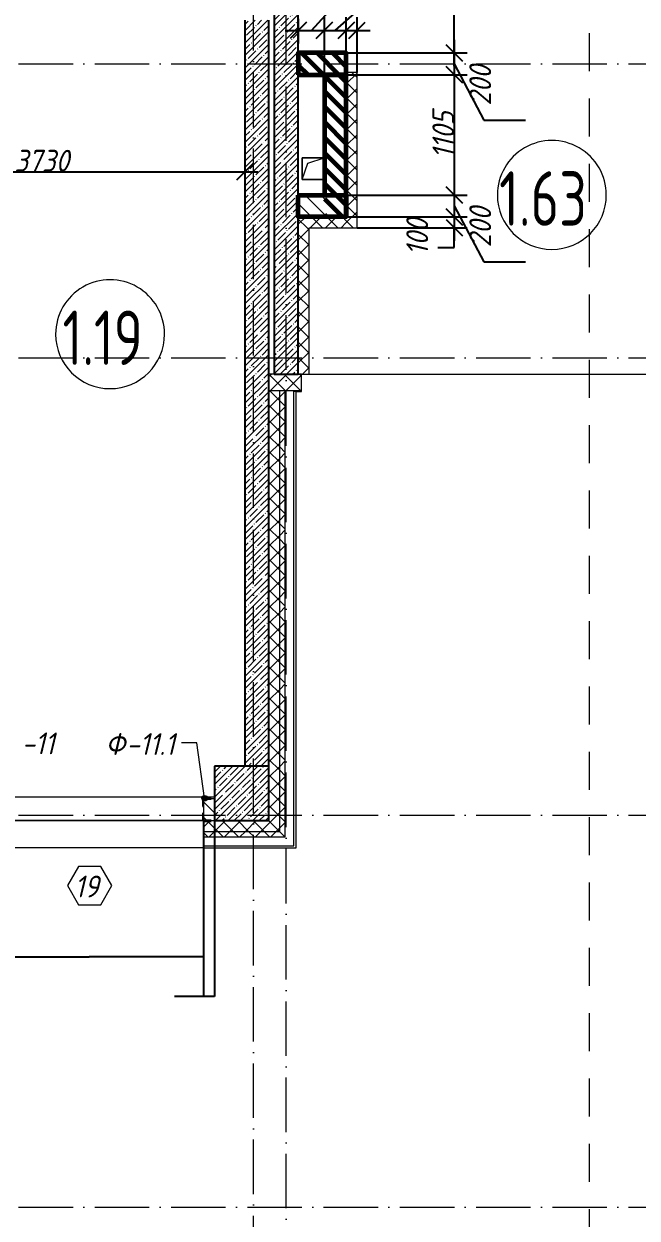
# Model space of a CAD drawing. Header units: millimetres. Extents: x 12986 to 523328, y -9759 to 30092.
# Drawn here: x 144448 to 150078, y -100 to 10867 of the extents above; entities that cross this region are included whole.
import ezdxf

# ---------------------------------------------------------------- set-up
doc = ezdxf.new("R2010")
doc.units = ezdxf.units.MM
doc.linetypes.add('01 Штриховая _4 мм_', pattern=[600, 350, -250])
doc.linetypes.add('50_200_ШТРИХ_1Т_ш5_п1_п1_', pattern=[700.0000000000001, 500.0000000000001, -100, 0, -100])
for name, color, linetype, lineweight in [('5) Блок ячеистый', 160, 'Continuous', 60), ('A-ANNO-DIMS', 7, 'Continuous', 9), ('A-AREA-IDEN', 7, 'Continuous', 9), ('A-FLOR', 7, 'Continuous', 9), ('A-GENM', 7, 'Continuous', 9), ('A-GENM-1', 7, 'Continuous', 25), ('A-GENM-IDEN', 7, 'Continuous', 9), ('A-GLAZ-IDEN', 7, 'Continuous', 9), ('A-WALL', 7, 'Continuous', 5), ('A-WALL-1', 7, 'Continuous', 25), ('A-WALL-10', 7, 'Continuous', 13), ('A-WALL-8', 7, 'Continuous', 9), ('A-WALL-FNSH-1', 7, 'Continuous', 9), ('A-WALL-FNSH-2', 7, 'Continuous', 5), ('A-WALL-PATT-1', 7, 'Continuous', 5), ('G-ANNO-SYMB-1', 7, '01 Штриховая _4 мм_', 9), ('I-WALL', 7, 'Continuous', 5), ('S-COLS', 7, 'Continuous', 9), ('S-COLS-1', 7, 'Continuous', 5), ('S-COLS-2', 7, 'Continuous', 25), ('Оси-2', 7, '50_200_ШТРИХ_1Т_ш5_п1_п1_', 9)]:
    doc.layers.add(name, color=color, linetype=linetype, lineweight=lineweight)
for name, color, linetype, lineweight, true_color in [('A-WALL-2', 7, 'Continuous', 13, 0x000000), ('A-WALL-3', 7, 'Continuous', 5, 0x000000), ('A-WALL-PATT-2', 7, 'Continuous', 5, 0xce0000)]:
    doc.layers.add(name, color=color, linetype=linetype, lineweight=lineweight, true_color=true_color)
doc.styles.add('ISOCPEUR_I_3', font='isocpeui.ttf', dxfattribs={"width": 0.9, "height": 200})
doc.styles.add('СПДС', font='ГОСТ тип А.ttf', dxfattribs={"width": 0.9})
doc.dimstyles.new('ISO-2_0_0_9К_СРЕДНИЙ_1', dxfattribs={"dimscale": 304.8, "dimtxt": 199.196235162063, "dimasz": 0.4921259842519685, "dimexe": 0.3937007874015748, "dimexo": 0, "dimgap": 0, "dimtad": 1, "dimdec": 0, "dimzin": 0, "dimdsep": 46, "dimtxsty": 'ISOCPEUR_I_3', "dimblk1": 'OBLIQUE', "dimblk2": 'OBLIQUE', "dimsah": 1, "dimcen": 0.09, "dimdle": 0.3937007874015748, "dimazin": 0, "dimtfac": 1, "dimtdec": 4, "dimtix": 1, "dimtmove": 2, "dimatfit": 3, "dimfxl": 1, "dimtvp": 1, "dimtolj": 1, "dimtzin": 0, "dimarcsym": 2})
doc.dimstyles.new('ISO-2_0_0_9К_СРЕДНИЙ_6', dxfattribs={"dimscale": 304.8, "dimtxt": 199.196235162063, "dimasz": 0.4921259842519685, "dimexe": 0.3937007874015748, "dimexo": 0, "dimgap": 0, "dimtad": 1, "dimdec": 0, "dimzin": 0, "dimdsep": 46, "dimtxsty": 'ISOCPEUR_I_3', "dimblk1": 'OBLIQUE', "dimblk2": 'OBLIQUE', "dimsah": 1, "dimcen": 0.09, "dimdle": 0.3937007874015748, "dimazin": 0, "dimtfac": 1, "dimtdec": 4, "dimtix": 1, "dimtmove": 1, "dimatfit": 3, "dimfxl": 1, "dimtvp": 1, "dimtolj": 1, "dimtzin": 0, "dimarcsym": 2})
doc.dimstyles.new('ISO-2_0_0_9К_СРЕДНИЙ_7', dxfattribs={"dimscale": 304.8, "dimtxt": 199.196235162063, "dimasz": 0.4921259842519685, "dimexe": 0.3937007874015748, "dimexo": 0, "dimgap": 0, "dimtad": 1, "dimdec": 0, "dimzin": 0, "dimdsep": 46, "dimtxsty": 'ISOCPEUR_I_3', "dimblk1": 'OBLIQUE', "dimblk2": 'OBLIQUE', "dimsah": 1, "dimcen": 0.09, "dimdle": 0.3937007874015748, "dimazin": 0, "dimtfac": 1, "dimtdec": 4, "dimtix": 1, "dimtmove": 0, "dimatfit": 3, "dimfxl": 1, "dimtvp": 1, "dimtolj": 1, "dimtzin": 0, "dimarcsym": 2})
doc.dimstyles.get("Standard").update_dxf_attribs({"dimtxt": 0.18, "dimasz": 0.18, "dimexe": 0.18, "dimexo": 0.0625, "dimgap": 0.09, "dimtad": 0, "dimtih": 1, "dimtoh": 1, "dimdec": 4, "dimzin": 0, "dimdsep": 46, "dimtxsty": 'Standard', "dimcen": 0.09, "dimadec": 0, "dimazin": 0, "dimtfac": 1, "dimtdec": 4, "dimtofl": 0, "dimtmove": 0, "dimatfit": 3, "dimfxl": 1, "dimtolj": 1, "dimtzin": 0, "dimarcsym": 0})
pattern_1 = [(45, (61996.89328478048, 0), (-70.71067811865476, 70.71067811865476), []), (135, (61996.89328478048, 0), (-70.71067811865476, -70.71067811865474), [])]
pattern_2 = [(45, (61996.89328478048, 0), (-57.02462636878913, 57.02462636878913), []), (45, (62053.91828478048, 0), (-57.02462636878913, 57.02462636878913), [100.806, -20.161, 3.353, -16.808])]
pattern_3 = [(135, (61996.89328478048, 0), (-70.71067811865476, -70.71067811865474), [])]

# ---------------------------------------------------------------- blocks, each defined once
blk = doc.blocks.new('BSC_Колонна _Прямоугольная - 500х500-V37-АР1_Кладочный план 1 этажа')
at = {"layer": 'S-COLS-1'}
h = blk.add_hatch(dxfattribs=at)
h.set_pattern_fill('FP_64', color=256, style=0, pattern_type=2)
h.set_pattern_definition([(45, (-84450, -3800), (-57.02462636878913, 57.02462636878913), []), (45, (-84392.975, -3800), (-57.02462636878913, 57.02462636878913), [100.806, -20.161, 3.353, -16.808])])
h.paths.add_polyline_path([(-249.9999999998912, -250.0000000000038), (250.0000000000991, -249.9999999999951), (250.0000000000991, 250.0000000000038), (-249.9999999998912, 250.0000000000038)], flags=0)
at = {"layer": 'S-COLS-2'}
for p, q in [((250.0000000000001, 250), (-250.0000000000001, 249.9999999999993)), ((-250.0000000000001, 249.9999999999993), (-249.9999999999954, -249.9999999999999)), ((249.9999999999998, -249.999999999992), (250.0000000000001, 250)), ((-249.9999999999954, -249.9999999999999), (249.9999999999998, -249.999999999992))]:
    blk.add_line(p, q, dxfattribs=at)
blk = doc.blocks.new('AR_Отверстие прямоугольное _в плите_ - AR_Отверстие прямоугольное _в плите_-24484673-АР1_Кладочный план 1 этажа')
at = {"layer": 'A-GENM'}
for p, q in [((100.0000000000036, 100.0000000000069), (-99.99999999999636, 100.0000000000069)), ((-99.99999999999636, 100.0000000000069), (-99.99999999999636, -99.99999999999307)), ((-99.99999999999636, -99.99999999999307), (-49.99999999999636, 50.00000000000691)), ((-49.99999999999636, 50.00000000000691), (100.0000000000036, 100.0000000000069)), ((100.0000000000036, -99.99999999999307), (100.0000000000036, 100.0000000000069)), ((-99.99999999999636, -99.99999999999307), (100.0000000000036, -99.99999999999307))]:
    blk.add_line(p, q, dxfattribs=at)
blk = doc.blocks.new('Фахверк_СКБ_Уголок - Ф-11_1_200х2500h_крепления в одну сторону-26914097-АР1_Кладочный план 1 этажа')
at = {"layer": 'A-GENM-1'}
for p, q in [((199.9999999999932, 156.0000000000034), (124.9999999999923, 156.0000000000034)), ((124.9999999999923, 156.0000000000034), (124.9999999999923, 81.00000000000361)), ((130.9999999999933, 81.00000000000361), (130.9999999999933, 150.0000000000029)), ((130.9999999999933, 150.0000000000029), (199.9999999999932, 150.0000000000029)), ((199.9999999999932, 150.0000000000029), (199.9999999999932, 156.0000000000034)), ((124.9999999999923, 81.00000000000361), (130.9999999999933, 81.00000000000361)), ((130.9999999999926, 19.00000000000922), (124.9999999999923, 19.00000000000922)), ((124.9999999999923, 19.00000000000922), (124.9999999999923, -55.99999999999103)), ((130.9999999999926, -49.99999999999053), (130.9999999999926, 19.00000000000922)), ((124.9999999999923, -55.99999999999103), (199.9999999999924, -55.99999999999103)), ((199.9999999999924, -49.99999999999053), (130.9999999999926, -49.99999999999053)), ((199.9999999999924, -55.99999999999103), (199.9999999999924, -49.99999999999053))]:
    blk.add_line(p, q, dxfattribs=at)
blk = doc.blocks.new('AAR_СКБ_Марка_Окна_Перемычка и проем - Марка проема-25443838-АР1_Кладочный план 1 этажа')
at = {"layer": 'A-GLAZ-IDEN'}
for p, q in [((-0.9678758116687644, -0.9840735043145652), (-1.985527685054408, -2.746698253436142)), ((1.067427935102521, -0.9840735043145681), (-0.9678758116687641, -0.9840735043145654)), ((2.085079808488153, -2.746698253436158), (1.067427935102521, -0.9840735043145679)), ((-1.985527685054408, -2.74669825343614), (-0.967875811668773, -4.509323002557723)), ((1.067427935102504, -4.50932300255773), (2.085079808488153, -2.746698253436157)), ((-0.9678758116687729, -4.509323002557723), (1.067427935102504, -4.50932300255773))]:
    blk.add_line(p, q, dxfattribs=at)
blk = doc.blocks.new('DIMBLOCK331-АР1_Кладочный план 1 этажа')
at = {"layer": 'A-ANNO-DIMS', "color": 0, "lineweight": -2, "transparency": 16777216}
for p, q in [((143996.8933002352, 3568.199319229058), (143996.8933002352, 2300.622757900495)), ((146096.8933002352, 3546.889385140331), (146096.8933002352, 2300.622757900495)), ((143997.0733002351, 2300.802757900495), (145046.2033002352, 2300.802757900495)), ((146096.7133002352, 2300.802757900495), (145047.5833002352, 2300.802757900495))]:
    blk.add_line(p, q, dxfattribs=at)
at = {"layer": 'A-ANNO-DIMS', "color": 0, "transparency": 16777216}
for points in [[(143997.0733002351, 2300.832757900495), (143997.0733002351, 2300.772757900495), (143996.8933002352, 2300.802757900495)], [(146096.7133002352, 2300.832757900495), (146096.7133002352, 2300.772757900495), (146096.8933002352, 2300.802757900495)]]:
    blk.add_solid(points, dxfattribs=at)
at = {"layer": 'Defpoints', "color": 0, "transparency": 16777216}
for p in [(143996.8933002352, 3568.261819229058), (146096.8933002352, 3546.951885140331), (146096.8933002352, 2300.802757900495)]:
    blk.add_point(p, dxfattribs=at)
at = {"layer": 'A-ANNO-DIMS', "color": 0, "transparency": 16777216, "insert": (145046.8933002352, 2300.802757900495), "char_height": 0.18, "width": 560.8140159178082, "attachment_point": 5}
blk.add_mtext('\\A1;2100.0000', dxfattribs=at)
blk = doc.blocks.new('DIMBLOCK332-АР1_Кладочный план 1 этажа')
at = {"layer": 'A-ANNO-DIMS', "color": 0, "lineweight": -2, "transparency": 16777216}
for p, q in [((146096.8933002352, 3546.889385140331), (146096.8933002352, 1936.190866463575)), ((146196.8932319559, 3549.93746527833), (146196.8932319559, 1936.190866463575)), ((146096.8933002352, 1936.370866463575), (145830.9153588933, 1936.370866463575)), ((146196.7132319559, 1936.370866463575), (146097.0733002351, 1936.370866463575))]:
    blk.add_line(p, q, dxfattribs=at)
at = {"layer": 'A-ANNO-DIMS', "color": 0, "transparency": 16777216}
for points in [[(146097.0733002351, 1936.400866463575), (146097.0733002351, 1936.340866463575), (146096.8933002352, 1936.370866463575)], [(146196.7132319559, 1936.400866463575), (146196.7132319559, 1936.340866463575), (146196.8932319559, 1936.370866463575)]]:
    blk.add_solid(points, dxfattribs=at)
at = {"layer": 'Defpoints', "color": 0, "transparency": 16777216}
for p in [(146096.8933002352, 3546.951885140331), (146196.8932319559, 3549.99996527833), (146196.8932319559, 1936.370866463575)]:
    blk.add_point(p, dxfattribs=at)
at = {"layer": 'A-ANNO-DIMS', "color": 0, "transparency": 16777216, "insert": (145625.7261481692, 1936.490866463575), "char_height": 0.18, "width": 409.1184214482371, "attachment_point": 1, "line_spacing_factor": 1.149209049011902}
blk.add_mtext('\\A1;99.9999', dxfattribs=at)
blk = doc.blocks.new('_Oblique')
at = {"color": 0, "linetype": 'ByBlock', "lineweight": -2}
blk.add_line((-0.5, -0.5), (0.5, 0.5), dxfattribs=at)
blk = doc.blocks.new('DIMBLOCK774-АР1_Кладочный план 1 этажа')
at = {"layer": 'A-ANNO-DIMS', "color": 0, "lineweight": -2, "transparency": 16777216}
for p, q in [((142746.893253198, 9615.568556127322), (142746.893253198, 9389.502538949342)), ((146476.8932834998, 9615.568556127311), (146476.8932834998, 9389.502538949342)), ((142626.893253198, 9509.502538949342), (146596.8932834998, 9509.502538949342))]:
    blk.add_line(p, q, dxfattribs=at)
at = {"layer": 'Defpoints', "color": 0, "transparency": 16777216}
for p in [(142746.893253198, 9615.568556127322), (146476.8932834998, 9615.568556127311), (146476.8932834998, 9509.502538949342)]:
    blk.add_point(p, dxfattribs=at)
at = {"layer": 'A-ANNO-DIMS', "color": 0, "lineweight": -2, "transparency": 16777216, "xscale": 150, "yscale": 150, "zscale": 150, "rotation": 180}
blk.add_blockref('_Oblique', (142746.893253198, 9509.502538949342), dxfattribs=at)
at = {"layer": 'A-ANNO-DIMS', "color": 0, "lineweight": -2, "transparency": 16777216, "xscale": 150, "yscale": 150, "zscale": 150}
blk.add_blockref('_Oblique', (146476.8932834998, 9509.502538949342), dxfattribs=at)
at = {"layer": 'A-ANNO-DIMS', "color": 0, "transparency": 16777216, "insert": (144611.8932683489, 9610.79041773722), "char_height": 200, "width": 606.7823778782843, "attachment_point": 5, "style": 'ISOCPEUR_I_3'}
blk.add_mtext('\\A1;3730', dxfattribs=at)
blk = doc.blocks.new('DIMBLOCK830-АР1_Кладочный план 1 этажа')
at = {"layer": 'A-ANNO-DIMS', "color": 0, "lineweight": -2, "transparency": 16777216}
for p, q in [((147086.8932841409, 10807.79146484375), (147849.1549266209, 11638.45795259822)), ((147849.1549266209, 11638.45795259822), (148250.0640175299, 11638.45795259822)), ((146966.8932834999, 10913.85748202173), (146966.8932834999, 10687.79146484375)), ((147206.8932847819, 10400.00000533565), (147206.8932847819, 10927.79146484375)), ((146846.8932834999, 10807.79146484375), (147326.8932847819, 10807.79146484375))]:
    blk.add_line(p, q, dxfattribs=at)
at = {"layer": 'Defpoints', "color": 0, "transparency": 16777216}
for p in [(146966.8932834999, 10913.85748202173), (147206.8932847819, 10807.79146484375), (147206.8932847819, 10400.00000533565)]:
    blk.add_point(p, dxfattribs=at)
at = {"layer": 'A-ANNO-DIMS', "color": 0, "lineweight": -2, "transparency": 16777216, "xscale": 150, "yscale": 150, "zscale": 150, "rotation": 180}
blk.add_blockref('_Oblique', (146966.8932834999, 10807.79146484375), dxfattribs=at)
at = {"layer": 'A-ANNO-DIMS', "color": 0, "lineweight": -2, "transparency": 16777216, "xscale": 150, "yscale": 150, "zscale": 150}
blk.add_blockref('_Oblique', (147206.8932847819, 10807.79146484375), dxfattribs=at)
at = {"layer": 'A-ANNO-DIMS', "color": 0, "transparency": 16777216, "insert": (147849.1549266209, 11905.12461926489), "char_height": 200, "width": 473.4741281929036, "attachment_point": 1, "line_spacing_factor": 1.149209049011902, "style": 'ISOCPEUR_I_3'}
blk.add_mtext('\\A1;240', dxfattribs=at)
blk = doc.blocks.new('DIMBLOCK831-АР1_Кладочный план 1 этажа')
at = {"layer": 'A-ANNO-DIMS', "color": 0, "lineweight": -2, "transparency": 16777216}
for p, q in [((147306.8932847819, 10807.79146484375), (147848.3904200745, 11286.37383359412)), ((147848.3904200745, 11286.37383359412), (148230.7540564381, 11286.37383359412)), ((147206.8932847819, 10400.00000533565), (147206.8932847819, 10927.79146484375)), ((147406.8932847819, 10600.00000533565), (147406.8932847819, 10927.79146484375)), ((147086.8932847819, 10807.79146484375), (147526.8932847819, 10807.79146484375))]:
    blk.add_line(p, q, dxfattribs=at)
at = {"layer": 'Defpoints', "color": 0, "transparency": 16777216}
for p in [(147406.8932847819, 10807.79146484375), (147406.8932847819, 10600.00000533565), (147206.8932847819, 10400.00000533565)]:
    blk.add_point(p, dxfattribs=at)
at = {"layer": 'A-ANNO-DIMS', "color": 0, "lineweight": -2, "transparency": 16777216, "xscale": 150, "yscale": 150, "zscale": 150, "rotation": 180}
blk.add_blockref('_Oblique', (147206.8932847819, 10807.79146484375), dxfattribs=at)
at = {"layer": 'A-ANNO-DIMS', "color": 0, "lineweight": -2, "transparency": 16777216, "xscale": 150, "yscale": 150, "zscale": 150}
blk.add_blockref('_Oblique', (147406.8932847819, 10807.79146484375), dxfattribs=at)
at = {"layer": 'A-ANNO-DIMS', "color": 0, "transparency": 16777216, "insert": (147848.3904200745, 11553.04050026079), "char_height": 200, "width": 455.0867834087132, "attachment_point": 1, "line_spacing_factor": 1.149209049011902, "style": 'ISOCPEUR_I_3'}
blk.add_mtext('\\A1;200', dxfattribs=at)
blk = doc.blocks.new('DIMBLOCK832-АР1_Кладочный план 1 этажа')
at = {"layer": 'A-ANNO-DIMS', "color": 0, "lineweight": -2, "transparency": 16777216}
for p, q in [((147406.8932847819, 10600.00000533565), (147406.8932847819, 10927.79146484375)), ((147506.8932847819, 10422.00000533564), (147506.8932847819, 10927.79146484375)), ((147286.8932847819, 10807.79146484375), (147626.8932847819, 10807.79146484375))]:
    blk.add_line(p, q, dxfattribs=at)
at = {"layer": 'Defpoints', "color": 0, "transparency": 16777216}
for p in [(147506.8932847819, 10807.79146484375), (147406.8932847819, 10600.00000533565), (147506.8932847819, 10422.00000533564)]:
    blk.add_point(p, dxfattribs=at)
at = {"layer": 'A-ANNO-DIMS', "color": 0, "lineweight": -2, "transparency": 16777216, "xscale": 150, "yscale": 150, "zscale": 150, "rotation": 180}
blk.add_blockref('_Oblique', (147406.8932847819, 10807.79146484375), dxfattribs=at)
at = {"layer": 'A-ANNO-DIMS', "color": 0, "lineweight": -2, "transparency": 16777216, "xscale": 150, "yscale": 150, "zscale": 150}
blk.add_blockref('_Oblique', (147506.8932847819, 10807.79146484375), dxfattribs=at)
at = {"layer": 'A-ANNO-DIMS', "color": 0, "transparency": 16777216, "insert": (147559.4822237541, 11202.41594745772), "char_height": 200, "width": 409.1184214482371, "attachment_point": 1, "line_spacing_factor": 1.149209049011902, "style": 'ISOCPEUR_I_3'}
blk.add_mtext('\\A1;100', dxfattribs=at)
blk = doc.blocks.new('DIMBLOCK833-АР1_Кладочный план 1 этажа')
at = {"layer": 'A-ANNO-DIMS', "color": 0, "lineweight": -2, "transparency": 16777216}
for p, q in [((148398.469100418, 11669.99999758273), (148398.469100418, 11373.58825638632)), ((146966.8932835, 11549.99999758273), (148518.469100418, 11549.99999758273)), ((148398.469100418, 10480.00000533565), (148398.469100418, 11009.9064382045)), ((147406.893284782, 10600.00000533565), (148518.469100418, 10600.00000533565))]:
    blk.add_line(p, q, dxfattribs=at)
at = {"layer": 'Defpoints', "color": 0, "transparency": 16777216}
for p in [(146966.8932835, 11549.99999758273), (147406.893284782, 10600.00000533565), (148398.469100418, 10600.00000533565)]:
    blk.add_point(p, dxfattribs=at)
at = {"layer": 'A-ANNO-DIMS', "color": 0, "lineweight": -2, "transparency": 16777216, "xscale": 150, "yscale": 150, "zscale": 150}
for p, rotation in [((148398.469100418, 11549.99999758273), 90), ((148398.469100418, 10600.00000533565), 270)]:
    blk.add_blockref('_Oblique', p, dxfattribs=dict(at, rotation=rotation))
at = {"layer": 'A-ANNO-DIMS', "color": 0, "transparency": 16777216, "insert": (148137.1779511317, 10964.20395559101), "char_height": 200, "width": 455.0867834087132, "attachment_point": 1, "rotation": 89.99999999999991, "line_spacing_factor": 1.149209049011902, "style": 'ISOCPEUR_I_3'}
blk.add_mtext('\\A1;950', dxfattribs=at)
blk = doc.blocks.new('DIMBLOCK834-АР1_Кладочный план 1 этажа')
at = {"layer": 'A-ANNO-DIMS', "color": 0, "lineweight": -2, "transparency": 16777216}
for p, q in [((148398.469100418, 10720.00000533565), (148398.469100418, 10280.00000533565)), ((147406.893284782, 10600.00000533565), (148518.469100418, 10600.00000533565)), ((148398.469100418, 10500.00000533565), (148671.0505776117, 9983.587145578904)), ((147406.893284782, 10400.00000533565), (148518.469100418, 10400.00000533565)), ((148671.0505776117, 9983.587145578904), (149053.4142139754, 9983.587145578904))]:
    blk.add_line(p, q, dxfattribs=at)
at = {"layer": 'Defpoints', "color": 0, "transparency": 16777216}
for p in [(147406.893284782, 10600.00000533565), (147406.893284782, 10400.00000533565), (148398.469100418, 10400.00000533565)]:
    blk.add_point(p, dxfattribs=at)
at = {"layer": 'A-ANNO-DIMS', "color": 0, "lineweight": -2, "transparency": 16777216, "xscale": 150, "yscale": 150, "zscale": 150}
for p, rotation in [((148398.469100418, 10600.00000533565), 90), ((148398.469100418, 10400.00000533565), 270)]:
    blk.add_blockref('_Oblique', p, dxfattribs=dict(at, rotation=rotation))
at = {"layer": 'A-ANNO-DIMS', "color": 0, "transparency": 16777216, "insert": (148537.7172442784, 10116.92047891219), "char_height": 200, "width": 455.0867834087132, "attachment_point": 1, "rotation": 89.99999999999991, "line_spacing_factor": 1.149209049011902, "style": 'ISOCPEUR_I_3'}
blk.add_mtext('\\A1;200', dxfattribs=at)
blk = doc.blocks.new('DIMBLOCK835-АР1_Кладочный план 1 этажа')
at = {"layer": 'A-ANNO-DIMS', "color": 0, "lineweight": -2, "transparency": 16777216}
for p, q in [((148398.469100418, 10520.00000533565), (148398.469100418, 9175.000005335274)), ((147406.893284782, 10400.00000533565), (148518.469100418, 10400.00000533565)), ((147206.8932847819, 9295.000005335274), (148518.469100418, 9295.000005335274))]:
    blk.add_line(p, q, dxfattribs=at)
at = {"layer": 'Defpoints', "color": 0, "transparency": 16777216}
for p in [(147406.893284782, 10400.00000533565), (147206.8932847819, 9295.000005335274), (148398.469100418, 9295.000005335274)]:
    blk.add_point(p, dxfattribs=at)
at = {"layer": 'A-ANNO-DIMS', "color": 0, "lineweight": -2, "transparency": 16777216, "xscale": 150, "yscale": 150, "zscale": 150}
for p, rotation in [((148398.469100418, 10400.00000533565), 90), ((148398.469100418, 9295.000005335274), 270)]:
    blk.add_blockref('_Oblique', p, dxfattribs=dict(at, rotation=rotation))
at = {"layer": 'A-ANNO-DIMS', "color": 0, "transparency": 16777216, "insert": (148298.469100418, 9847.50000533542), "char_height": 200, "width": 514.845653957332, "attachment_point": 5, "rotation": 90, "style": 'ISOCPEUR_I_3'}
blk.add_mtext('\\A1;1105', dxfattribs=at)
blk = doc.blocks.new('DIMBLOCK836-АР1_Кладочный план 1 этажа')
at = {"layer": 'A-ANNO-DIMS', "color": 0, "lineweight": -2, "transparency": 16777216}
for p, q in [((148398.469100418, 9415.000005335274), (148398.469100418, 8975.00000533526)), ((147206.8932847819, 9295.000005335274), (148518.469100418, 9295.000005335274)), ((148398.469100418, 9195.000005335267), (148671.0505776117, 8681.662567141377)), ((147406.893284782, 9095.00000533526), (148518.469100418, 9095.00000533526)), ((148671.0505776117, 8681.662567141377), (149053.4142139754, 8681.662567141377))]:
    blk.add_line(p, q, dxfattribs=at)
at = {"layer": 'Defpoints', "color": 0, "transparency": 16777216}
for p in [(147206.8932847819, 9295.000005335274), (147406.893284782, 9095.00000533526), (148398.469100418, 9095.00000533526)]:
    blk.add_point(p, dxfattribs=at)
at = {"layer": 'A-ANNO-DIMS', "color": 0, "lineweight": -2, "transparency": 16777216, "xscale": 150, "yscale": 150, "zscale": 150}
for p, rotation in [((148398.469100418, 9295.000005335274), 90), ((148398.469100418, 9095.00000533526), 270)]:
    blk.add_blockref('_Oblique', p, dxfattribs=dict(at, rotation=rotation))
at = {"layer": 'A-ANNO-DIMS', "color": 0, "transparency": 16777216, "insert": (148537.7172442784, 8814.995900474667), "char_height": 200, "width": 455.0867834087132, "attachment_point": 1, "rotation": 89.99999999999991, "line_spacing_factor": 1.149209049011902, "style": 'ISOCPEUR_I_3'}
blk.add_mtext('\\A1;200', dxfattribs=at)
blk = doc.blocks.new('DIMBLOCK837-АР1_Кладочный план 1 этажа')
at = {"layer": 'A-ANNO-DIMS', "color": 0, "lineweight": -2, "transparency": 16777216}
for p, q in [((148398.469100418, 9215.00000533526), (148398.469100418, 8875.000005335258)), ((147406.893284782, 9095.00000533526), (148518.469100418, 9095.00000533526)), ((147506.893284782, 8995.000005335258), (148518.469100418, 8995.000005335258)), ((148398.469100418, 8813.114822913749), (148398.469100418, 8995.000005335258)), ((148248.469100418, 8813.114822913749), (148398.469100418, 8813.114822913749))]:
    blk.add_line(p, q, dxfattribs=at)
at = {"layer": 'Defpoints', "color": 0, "transparency": 16777216}
for p in [(147406.893284782, 9095.00000533526), (147506.893284782, 8995.000005335258), (148398.469100418, 8995.000005335258)]:
    blk.add_point(p, dxfattribs=at)
at = {"layer": 'A-ANNO-DIMS', "color": 0, "lineweight": -2, "transparency": 16777216, "xscale": 150, "yscale": 150, "zscale": 150}
for p, rotation in [((148398.469100418, 9095.00000533526), 90), ((148398.469100418, 8995.000005335258), 270)]:
    blk.add_blockref('_Oblique', p, dxfattribs=dict(at, rotation=rotation))
at = {"layer": 'A-ANNO-DIMS', "color": 0, "transparency": 16777216, "insert": (147959.272130721, 8741.88894552292), "char_height": 200, "width": 409.1184214482371, "attachment_point": 1, "rotation": 89.99999999999991, "line_spacing_factor": 1.149209049011902, "style": 'ISOCPEUR_I_3'}
blk.add_mtext('\\A1;100', dxfattribs=at)
blk = doc.blocks.new('Марка_Помещения - Номер-25198446-Объем проектирования 1 этажа')
at = {"layer": 'A-AREA-IDEN'}
for centre, start, end in [((0, 2.864814117636069e-16), 359.9999999999996, 179.9999999999998), ((0, 2.210955402474149e-17), 179.9999999999998, 359.9999999999993)]:
    blk.add_arc(centre, 2.500000000000002, start, end, dxfattribs=at)

msp = doc.modelspace()

# ---------------------------------------------------------------- hatches: boundary and pattern name
at = {"layer": '5) Блок ячеистый'}
h = msp.add_hatch(dxfattribs=at)
h.set_pattern_fill('FP_3', color=256, style=0, pattern_type=2)
h.set_pattern_definition(pattern_3)
h.paths.add_polyline_path([(147206.893284782, 10400.00000533561), (147406.893284782, 10400.00000533565), (147406.893284782, 10600.00000533567), (146966.8932835, 10600.00000533567), (146966.8932835, 10400.00000533565)], flags=0)
h = msp.add_hatch(dxfattribs=at)
h.set_pattern_fill('FP_3', color=256, style=0, pattern_type=2)
h.set_pattern_definition(pattern_3)
h.paths.add_polyline_path([(147406.893284782, 9095.000005335263), (147406.893284782, 10400.00000533565), (147206.893284782, 10400.00000533565), (147206.893284782, 9095.000005335263)], flags=0)
at = {"layer": 'A-GENM-IDEN'}
h = msp.add_hatch(color=256, dxfattribs=at)
edge = h.paths.add_edge_path(flags=0)
edge.add_arc((146107.5599669018, 3755.999885141712), 24.99999999999678, 0, 360)
at = {"layer": 'A-WALL-PATT-1'}
h = msp.add_hatch(dxfattribs=at)
h.set_pattern_fill('FP_1', color=256, style=0, pattern_type=2)
h.set_pattern_definition(pattern_2)
h.paths.add_polyline_path([(146746.8932835, 7650.000000000176), (146966.8932835, 7650.000000000176), (146966.8932835, 11549.99999758275), (146746.8932835, 11549.99999758275), (146746.8932835, 8709.768271303836)], flags=0)
h = msp.add_hatch(dxfattribs=at)
h.set_pattern_fill('FP_1', color=256, style=0, pattern_type=2)
h.set_pattern_definition(pattern_2)
h.paths.add_polyline_path([(146476.8932834999, 4049.999965278344), (146696.893231956, 4049.999965278344), (146696.8932834999, 10899.99999758272), (146476.8932834999, 10899.99999758272), (146476.8932834999, 4432.172179668429)], flags=0)
h = msp.add_hatch(dxfattribs=at)
h.set_pattern_fill('FP_2', color=256, style=0, pattern_type=2)
h.set_pattern_definition(pattern_1)
h.paths.add_polyline_path([(147406.893284782, 8995.00000533525), (147506.893284782, 8995.00000533525), (147506.893284782, 10422.00000533564), (147406.893284782, 10422.00000533564), (147406.893284782, 9095.000005335263)], flags=0)
h = msp.add_hatch(dxfattribs=at)
h.set_pattern_fill('FP_2', color=256, style=0, pattern_type=2)
h.set_pattern_definition(pattern_1)
h.paths.add_polyline_path([(147066.8932835, 8995.000005335216), (147406.893284782, 8995.00000533525), (147406.893284782, 9095.000005335263), (146966.8932835, 9095.000005335263), (146966.8932835, 8995.00000533525)], flags=0)
h = msp.add_hatch(dxfattribs=at)
h.set_pattern_fill('FP_2', color=256, style=0, pattern_type=2)
h.set_pattern_definition(pattern_1)
h.paths.add_polyline_path([(146966.8932835, 7650.000000000176), (147066.8932835, 7650.000000000176), (147066.8932835, 8995.00000533525), (146966.8932835, 8995.00000533525), (146966.8932835, 8709.768271303836)], flags=0)
h = msp.add_hatch(dxfattribs=at)
h.set_pattern_fill('FP_2', color=256, style=0, pattern_type=2)
h.set_pattern_definition(pattern_1)
h.paths.add_polyline_path([(146996.8932847818, 7499.999999997437), (146996.8932847818, 7649.999999997433), (146704.8932835, 7649.999999997433), (146704.8932835, 7499.999999997468), (146926.8932834999, 7499.999999997437)], flags=0)
h = msp.add_hatch(dxfattribs=at)
h.set_pattern_fill('FP_2', color=256, style=0, pattern_type=2)
h.set_pattern_definition(pattern_1)
h.paths.add_polyline_path([(146696.8932834999, 3549.999885141712), (146796.8932834999, 3549.999885141712), (146796.8932834999, 7499.999999997468), (146696.8932835, 7499.999999997468), (146696.8932834999, 4049.999885141728)], flags=0)
h = msp.add_hatch(dxfattribs=at)
h.set_pattern_fill('FP_2', color=256, style=0, pattern_type=2)
h.set_pattern_definition(pattern_1)
h.paths.add_polyline_path([(146796.8932834999, 3449.999885141743), (146846.8932834999, 3449.999885141778), (146846.8932834999, 7499.999999997468), (146796.8932834999, 7499.999999997468), (146796.8932834999, 3549.999885141712)], flags=0)
h = msp.add_hatch(dxfattribs=at)
h.set_pattern_fill('FP_2', color=256, style=0, pattern_type=2)
h.set_pattern_definition(pattern_1)
h.paths.add_polyline_path([(146796.8932834999, 3449.999885141743), (146796.8932834999, 3549.999885141712), (146165.8933002352, 3549.999885141712), (146165.8933002352, 3543.999885141722), (146096.8933002352, 3543.999885141722), (146096.8933002353, 3449.999885141743), (146793.7585921914, 3449.999885141743)], flags=0)
h.paths.add_polyline_path([(139076.8932779584, 3449.999885141743), (139076.371538828, 3543.999885141756), (139007.8932779584, 3543.999885141756), (139007.8932779584, 3549.999885141746), (137926.8932777582, 3549.999885141781), (137926.8932777582, 3449.999885141778), (139007.8932779584, 3449.999885141743)], flags=0)
h.paths.add_polyline_path([(139976.8932779584, 3449.999885141743), (141177.3688574555, 3449.999885141743), (141176.8471183251, 3543.999885141756), (141108.3688574555, 3544.252163057398), (141108.3688574555, 3549.999885141746), (140045.8932779584, 3549.999885141746), (140045.8932779584, 3543.999885141748), (139976.8932779584, 3543.999885141748)], flags=0)
h.paths.add_polyline_path([(142077.3688574555, 3449.999885141743), (143996.8933002352, 3449.999885141743), (143996.3715611048, 3543.999885141739), (143927.8933002352, 3543.999885141739), (143927.8933002352, 3549.999885141712), (142146.3688574555, 3549.999885141746), (142146.3688574555, 3543.99988514173), (142077.3688574555, 3543.99988514173)], flags=0)
h = msp.add_hatch(dxfattribs=at)
h.set_pattern_fill('FP_2', color=256, style=0, pattern_type=2)
h.set_pattern_definition(pattern_1)
h.paths.add_polyline_path([(141177.3688574554, 3399.999885141711), (141177.3688574555, 3449.999885141743), (139976.8932779584, 3449.999885141743), (139976.8932779584, 3399.999885141754), (140664.6960921914, 3399.999885141729)], flags=0)
h.paths.add_polyline_path([(146846.8932834999, 3399.999885141711), (146846.8932834999, 3449.999885141743), (146096.8933002353, 3449.999885141743), (146096.8933002353, 3399.999885141711), (146793.7585921914, 3399.999885141711)], flags=0)
h.paths.add_polyline_path([(142077.3688574555, 3399.999885141711), (143996.8933002353, 3399.999885141711), (143996.8933002352, 3449.999885141743), (142077.3688574555, 3449.999885141743)], flags=0)
h.paths.add_polyline_path([(139076.8932779584, 3399.999885141711), (139076.8932779584, 3449.999885141743), (137926.8932777582, 3449.999885141778), (137926.8932777582, 3399.999885141754), (137946.8932777582, 3399.999885141789)], flags=0)
at = {"layer": 'A-WALL-PATT-2'}
h = msp.add_hatch(dxfattribs=at)
h.set_pattern_fill('FP_3', color=256, style=0, pattern_type=2)
h.set_pattern_definition(pattern_3)
h.paths.add_polyline_path([(146966.8932835, 9095.000005335263), (147206.893284782, 9095.000005335263), (147206.893284782, 9295.000005335287), (146966.8932835, 9295.000005335287)], flags=0)
h = msp.add_hatch(dxfattribs=at)
h.set_pattern_fill('FP_3', color=256, style=0, pattern_type=2)
h.set_pattern_definition(pattern_3)
h.paths.add_polyline_path([(146096.8933002352, 3549.999885141712), (146196.893231956, 3549.999885141712), (146196.893231956, 3749.999885141735), (146096.8933002352, 3749.999885141735), (146096.8933002352, 3618.999885141722)], flags=0)
h.paths.add_polyline_path([(143796.8933002352, 3549.999885141712), (143996.8933002353, 3549.999885141712), (143996.8933002353, 3749.999885141735), (142846.8932834999, 3749.999885141735), (142846.8932834999, 3549.999885141746)], flags=0)
h.paths.add_polyline_path([(140664.6960921914, 3549.999885141746), (141177.3688574555, 3549.999885141746), (141177.3688574555, 3749.999885141735), (139976.8932779584, 3749.999885141735), (139976.8932779584, 3549.999885141746), (140045.8932779584, 3549.999885141746)], flags=0)
h.paths.add_polyline_path([(137976.8933083487, 3549.999885141746), (139076.8932779584, 3549.999885141746), (139076.8932779584, 3749.999885141735), (137976.8933083487, 3749.999885141735)], flags=0)
h.paths.add_polyline_path([(142077.3688574555, 3549.999885141746), (142346.8932834999, 3549.999885141746), (142346.8932834999, 3749.999885141735), (142077.3688574555, 3749.999885141735), (142077.3688574555, 3618.99988514173)], flags=0)

# ---------------------------------------------------------------- linework, layer by layer
at = {"layer": '5) Блок ячеистый'}
for p, q in [((147406.8932847819, 10600.00000533566), (146966.8932834999, 10600.00000533566)), ((147406.8932847819, 10422.00000533563), (147406.8932847819, 10600.00000533566)), ((146966.8932834999, 10400.00000533563), (147206.8932847819, 10400.0000053356)), ((147206.8932847819, 10400.00000533563), (147206.8932847819, 9295.000005335278)), ((147406.8932847819, 9095.000005335254), (147406.8932847819, 10400.00000533563))]:
    msp.add_line(p, q, dxfattribs=at)
for points in [[(146966.8932834999, 10400.00000533563), (147406.8932847819, 10400.00000533563), (147406.8932847819, 10600.00000533565), (146966.8932834999, 10600.00000533565)], [(147206.8932847819, 9295.000005335278), (147406.8932847819, 9295.000005335278), (147406.8932847819, 10400.00000533565), (147206.8932847819, 10400.00000533565)], [(146966.8932834999, 9295.000005335278), (147406.8932847819, 9295.000005335278), (147406.8932847819, 9095.00000533526), (146966.8932834999, 9095.00000533526)]]:
    msp.add_lwpolyline(points, close=True, dxfattribs=at)
at = {"layer": 'A-FLOR'}
for p, q in [((147003.8932847819, 9638.000005335278), (147203.8932847818, 9638.000005335278)), ((147003.8932847819, 9438.000005335278), (147003.8932847819, 9638.000005335278)), ((147203.8932847818, 9638.000005335278), (147203.8932847818, 9438.000005335278)), ((147203.8932847818, 9438.000005335278), (147003.8932847819, 9438.000005335278)), ((147066.8932834999, 7649.97062282309), (151256.893284782, 7649.97062282309))]:
    msp.add_line(p, q, dxfattribs=at)
at = {"layer": 'A-GENM-IDEN'}
for p, q in [((146034.3756361682, 4266.112207103464), (145894.5495072464, 4266.112207103464)), ((146107.5599669018, 3755.999885141712), (146034.3756361682, 4266.112207103464))]:
    msp.add_line(p, q, dxfattribs=at)
msp.add_circle((146107.5599669018, 3755.999885141712), 24.99999999999678, dxfattribs=at)
at = {"layer": 'A-WALL'}
for p, q in [((146996.8932847817, 7649.999999997429), (146704.8932834999, 7649.999999997429)), ((146996.8932847817, 7499.999999997429), (146996.8932847817, 7649.999999997429)), ((146696.8932834999, 7499.999999997463), (146996.8932847817, 7499.999999997429)), ((146796.8932834998, 3449.999885141734), (146796.8932834998, 7499.999999997463)), ((146846.8932834998, 3399.999885141746), (146846.8932834998, 7499.999999997429)), ((146926.8932834998, 3319.999885141729), (146926.8932834998, 7499.999999997429)), ((146926.8932834998, 7496.999999997447), (146996.8932847817, 7496.999999997447)), ((146946.8932834998, 7491.999999997431), (146926.8932834998, 7491.999999997431)), ((144002.8933002352, 3549.999885141729), (146090.8933002352, 3549.999885141722)), ((146096.8933002352, 3449.999885141734), (146796.8932834998, 3449.999885141734)), ((146096.8933002352, 3399.999885141711), (146846.8932834998, 3399.999885141711)), ((146096.8933002352, 3299.999885141722), (143996.8933002352, 3299.999885141729)), ((146096.8933002352, 3319.999885141729), (146926.8932834998, 3319.999885141729))]:
    msp.add_line(p, q, dxfattribs=at)
at = {"layer": 'A-WALL-1'}
for p, q in [((146746.8932834999, 11549.99999758274), (146746.8932834999, 7650.000000000166)), ((146966.8932834999, 7650.000000000166), (146966.8932834999, 11549.99999758274)), ((146476.8932834998, 10899.99999758271), (146476.8932834998, 4049.999965278339)), ((146696.8932834998, 4049.999965278339), (146696.8932834998, 10899.99999758271)), ((146746.8932834999, 7650.000000000166), (146966.8932834999, 7650.000000000166))]:
    msp.add_line(p, q, dxfattribs=at)
at = {"layer": 'A-WALL-10'}
for p, q in [((147506.8932847819, 10422.00000533563), (147406.8932847819, 10422.00000533563)), ((147506.8932847819, 8995.000005335243), (147506.8932847819, 10422.00000533563)), ((147066.8932834999, 8995.000005335209), (147506.8932847819, 8995.000005335243)), ((147066.8932834999, 7650.000000000166), (147066.8932834999, 8995.000005335243)), ((146966.8932834999, 7650.000000000166), (147066.8932834999, 7650.000000000166))]:
    msp.add_line(p, q, dxfattribs=at)
at = {"layer": 'A-WALL-2'}
for p, q in [((147206.8932847819, 9295.000005335278), (146966.8932834999, 9295.000005335278)), ((146966.8932834999, 9095.000005335254), (147406.8932847819, 9095.000005335254)), ((146196.8932319559, 3749.999885141735), (146165.8933002352, 3749.999885141735)), ((146096.8933002352, 3680.999885141712), (146096.8933002352, 3618.999885141718)), ((146165.8933002352, 3549.999885141712), (146196.8932319559, 3549.999885141712))]:
    msp.add_line(p, q, dxfattribs=at)
at = {"layer": 'A-WALL-3'}
msp.add_line((147406.8932847819, 10400.00000533563), (147406.8932847819, 10422.00000533563), dxfattribs=at)
at = {"layer": 'A-WALL-8'}
for p, q in [((146696.8932834998, 4049.999965278339), (146696.8932834998, 4049.999885141724)), ((146096.8933002352, 3543.999885141716), (146096.8933002352, 3319.999885141729))]:
    msp.add_line(p, q, dxfattribs=at)
at = {"layer": 'A-WALL-FNSH-1'}
for p, q in [((146946.8932834998, 3299.999885141734), (146946.8932834998, 7491.999999997431)), ((146096.8933002352, 3319.999885141729), (146096.8933002352, 3299.999885141734)), ((146096.8933002352, 3299.999885141734), (146946.8932834998, 3299.999885141734))]:
    msp.add_line(p, q, dxfattribs=at)
at = {"layer": 'A-WALL-FNSH-2'}
for p, q in [((146704.8932834999, 7649.999999997429), (146696.8932834999, 7649.999999997429)), ((146946.8932834998, 7491.999999997431), (146996.8932847817, 7491.999999997431)), ((146996.8932847817, 7491.999999997431), (146996.8932847817, 7499.999999997429))]:
    msp.add_line(p, q, dxfattribs=at)
at = {"layer": 'G-ANNO-SYMB-1'}
msp.add_line((149639.5380114756, -4568.160566126799), (149639.5380114756, 28862.74208908395), dxfattribs=at)
at = {"layer": 'I-WALL'}
for p, q in [((143826.8932604403, 3769.999965278338), (146196.8932319559, 3769.99996527833)), ((146090.8933002352, 3549.999965278331), (144002.8933002352, 3549.999965278337))]:
    msp.add_line(p, q, dxfattribs=at)
at = {"layer": 'Оси-2'}
for p, q in [((146556.893250423, -4080.000000001914), (146556.8932504231, 28636.94316106613)), ((146856.8932504238, -2810.000000001915), (146856.8932504239, 28636.94316106614)), ((57586.89328478159, 10499.9999999976), (187948.5213125125, 10499.99999999718)), ((57586.89328478158, 7799.999999997603), (187948.5213125124, 7799.999999997181)), ((57586.89328478157, 3599.99999999777), (187948.5213125124, 3599.999999997349)), ((57586.89328478155, -2.642016903582707e-09), (187948.5213125124, -3.0631423513162e-09))]:
    msp.add_line(p, q, dxfattribs=at)

# ---------------------------------------------------------------- block references
at = {"layer": 'A-AREA-IDEN', "xscale": 199.9999999999999, "yscale": 199.9999999999999, "zscale": 199.9999999999999}
for p in [(149294.9275997985, 9296.291611081268), (145239.0847816275, 8017.633490830456)]:
    msp.add_blockref('Марка_Помещения - Номер-25198446-Объем проектирования 1 этажа', p, dxfattribs=at)
at = {"layer": 'A-GENM'}
msp.add_blockref('AR_Отверстие прямоугольное _в плите_ - AR_Отверстие прямоугольное _в плите_-24484673-АР1_Кладочный план 1 этажа', (147103.8932847818, 9538.00000533527), dxfattribs=at)
at = {"layer": 'A-GENM-1'}
msp.add_blockref('Фахверк_СКБ_Уголок - Ф-11_1_200х2500h_крепления в одну сторону-26914097-АР1_Кладочный план 1 этажа', (145965.8933002352, 3599.999885141709), dxfattribs=at)
at = {"layer": 'A-GLAZ-IDEN', "xscale": 99.99999999999993, "yscale": 99.99999999999993, "zscale": 99.99999999999993}
msp.add_blockref('AAR_СКБ_Марка_Окна_Перемычка и проем - Марка проема-25443838-АР1_Кладочный план 1 этажа', (145046.8933002351, 3228.116151920904), dxfattribs=at)
at = {"layer": 'S-COLS'}
msp.add_blockref('BSC_Колонна _Прямоугольная - 500х500-V37-АР1_Кладочный план 1 этажа', (146446.8932319559, 3799.999885141723), dxfattribs=at)

# ---------------------------------------------------------------- texts
at = {"layer": 'A-AREA-IDEN', "char_height": 499.9999999999995, "attachment_point": 1, "style": 'СПДС'}
for s, insert, width in [('1.63', (148811.1613022142, 9513.410219472766), 1212.151499999999), ('1.19', (144803.0184840432, 8234.752099221952), 1096.708499999999)]:
    msp.add_mtext(s, dxfattribs=dict(at, insert=insert, width=width))
at = {"layer": 'A-GENM-IDEN', "char_height": 199.9999999999998, "attachment_point": 1, "style": 'ISOCPEUR_I_3'}
for s, insert, width in [('-11', (144427.4337396072, 4359.947647773573), 389.6201249999996), ('\\fISOCPEUR|b0|i1|c204|p34|;\\W.9;Ф', (145197.5194187508, 4353.726790436798), 230.8859999999998), ('-11.1', (145388.0194187508, 4353.726790436798), 577.2149999999995)]:
    msp.add_mtext(s, dxfattribs=dict(at, insert=insert, width=width))
at = {"layer": 'A-GLAZ-IDEN', "insert": (144912.9947734424, 3045.474777607522), "char_height": 199.9999999999998, "width": 274.1771249999998, "attachment_point": 1, "style": 'ISOCPEUR_I_3'}
msp.add_mtext('19', dxfattribs=at)

# ---------------------------------------------------------------- dimensions: what is measured, and where the dimension line sits
at = {"layer": 'A-ANNO-DIMS'}
for base, p1, p2, override, picture, middle in [((147206.8932847819, 10807.79146484375), (146966.8932834999, 10913.85748202173), (147206.8932847819, 10400.00000533565), {"dimpost": '<>', "dimfxl": 567.1415228684239}, 'DIMBLOCK830-АР1_Кладочный план 1 этажа', (147849.1549266209, 11638.45795259822)), ((147406.8932847819, 10807.79146484375), (147206.8932847819, 10400.00000533565), (147406.8932847819, 10600.00000533565), {"dimpost": '<>', "dimfxl": 282.8427124746396}, 'DIMBLOCK831-АР1_Кладочный план 1 этажа', (147848.3904200745, 11286.37383359412)), ((147506.8932847819, 10807.79146484375), (147406.8932847819, 10600.00000533565), (147506.8932847819, 10422.00000533564), {"dimpost": '<>', "dimfxl": 204.1665986394508}, 'DIMBLOCK832-АР1_Кладочный план 1 этажа', (147764.0414344782, 10935.74928079105))]:
    dim = msp.add_linear_dim(base=base, p1=p1, p2=p2, dimstyle='ISO-2_0_0_9К_СРЕДНИЙ_6', override=override, dxfattribs=at)
    dim.commit()
    dim.dimension.update_dxf_attribs({"geometry": picture, "text_midpoint": middle, "dimtype": 160})
for base, p1, p2, dimstyle, override, picture, middle in [((148398.469100418, 10600.00000533565), (146966.8932834999, 11549.99999758272), (147406.8932847819, 10600.00000533565), 'ISO-2_0_0_9К_СРЕДНИЙ_1', {"dimpost": '<>', "dimfxl": 1046.94793872359}, 'DIMBLOCK833-АР1_Кладочный план 1 этажа', (148270.5112844651, 11191.74734729537)), ((148398.469100418, 10400.00000533565), (147406.8932847819, 10600.00000533565), (147406.8932847819, 10400.00000533565), 'ISO-2_0_0_9К_СРЕДНИЙ_6', {"dimpost": '<>', "dimfxl": 200}, 'DIMBLOCK834-АР1_Кладочный план 1 этажа', (148671.0505776117, 9983.58714557886)), ((148398.469100418, 9095.00000533526), (147206.8932847819, 9295.00000533527), (147406.8932847819, 9095.000005335256), 'ISO-2_0_0_9К_СРЕДНИЙ_6', {"dimpost": '<>', "dimfxl": 282.8427124746499}, 'DIMBLOCK836-АР1_Кладочный план 1 этажа', (148671.0505776117, 8681.662567141333)), ((148398.469100418, 8995.000005335258), (147406.8932847819, 9095.000005335256), (147506.8932847819, 8995.000005335254), 'ISO-2_0_0_9К_СРЕДНИЙ_6', {"dimpost": '<>', "dimfxl": 141.4213562373108}, 'DIMBLOCK837-АР1_Кладочный план 1 этажа', (148270.5112844651, 8813.114822913705))]:
    dim = msp.add_linear_dim(base=base, p1=p1, p2=p2, angle=89.99999999999991, dimstyle=dimstyle, override=override, dxfattribs=at)
    dim.commit()
    dim.dimension.update_dxf_attribs({"geometry": picture, "text_midpoint": middle, "dimtype": 160, "text_rotation": 89.99999999999991})
dim = msp.add_linear_dim(base=(148398.469100418, 9295.000005335274), p1=(147406.8932847819, 10400.00000533565), p2=(147206.8932847819, 9295.00000533527), angle=89.99999999999991, dimstyle='ISO-2_0_0_9К_СРЕДНИЙ_7', override={"dimpost": '<>', "dimfxl": 1122.953694504296}, dxfattribs=at)
dim.commit()
dim.dimension.update_dxf_attribs({"geometry": 'DIMBLOCK835-АР1_Кладочный план 1 этажа', "text_midpoint": (148298.469100418, 9847.50000533542)})
dim = msp.add_linear_dim(base=(146476.8932834998, 9509.502538949342), p1=(142746.893253198, 9615.568556127322), p2=(146476.8932834998, 9615.568556127311), dimstyle='ISO-2_0_0_9К_СРЕДНИЙ_7', override={"dimpost": '<>', "dimfxl": 3730.000030301802}, dxfattribs=at)
dim.commit()
dim.dimension.update_dxf_attribs({"geometry": 'DIMBLOCK774-АР1_Кладочный план 1 этажа', "text_midpoint": (144611.8932683489, 9610.79041773722)})
dim = msp.add_linear_dim(base=(146096.8933002352, 2300.802757900495), p1=(143996.8933002352, 3568.261819229058), p2=(146096.8933002352, 3546.951885140331), dimstyle='Standard', dxfattribs=at)
dim.commit()
dim.dimension.update_dxf_attribs({"geometry": 'DIMBLOCK331-АР1_Кладочный план 1 этажа', "text_midpoint": (145046.8933002352, 2300.802757900495)})
dim = msp.add_linear_dim(base=(146196.8932319559, 1936.370866463575), p1=(146096.8933002352, 3546.951885140331), p2=(146196.8932319559, 3549.99996527833), dimstyle='Standard', dxfattribs=at)
dim.commit()
dim.dimension.update_dxf_attribs({"geometry": 'DIMBLOCK332-АР1_Кладочный план 1 этажа', "text_midpoint": (145830.2853588933, 1936.370866463575), "dimtype": 160})

doc.saveas('drawing.dxf')
